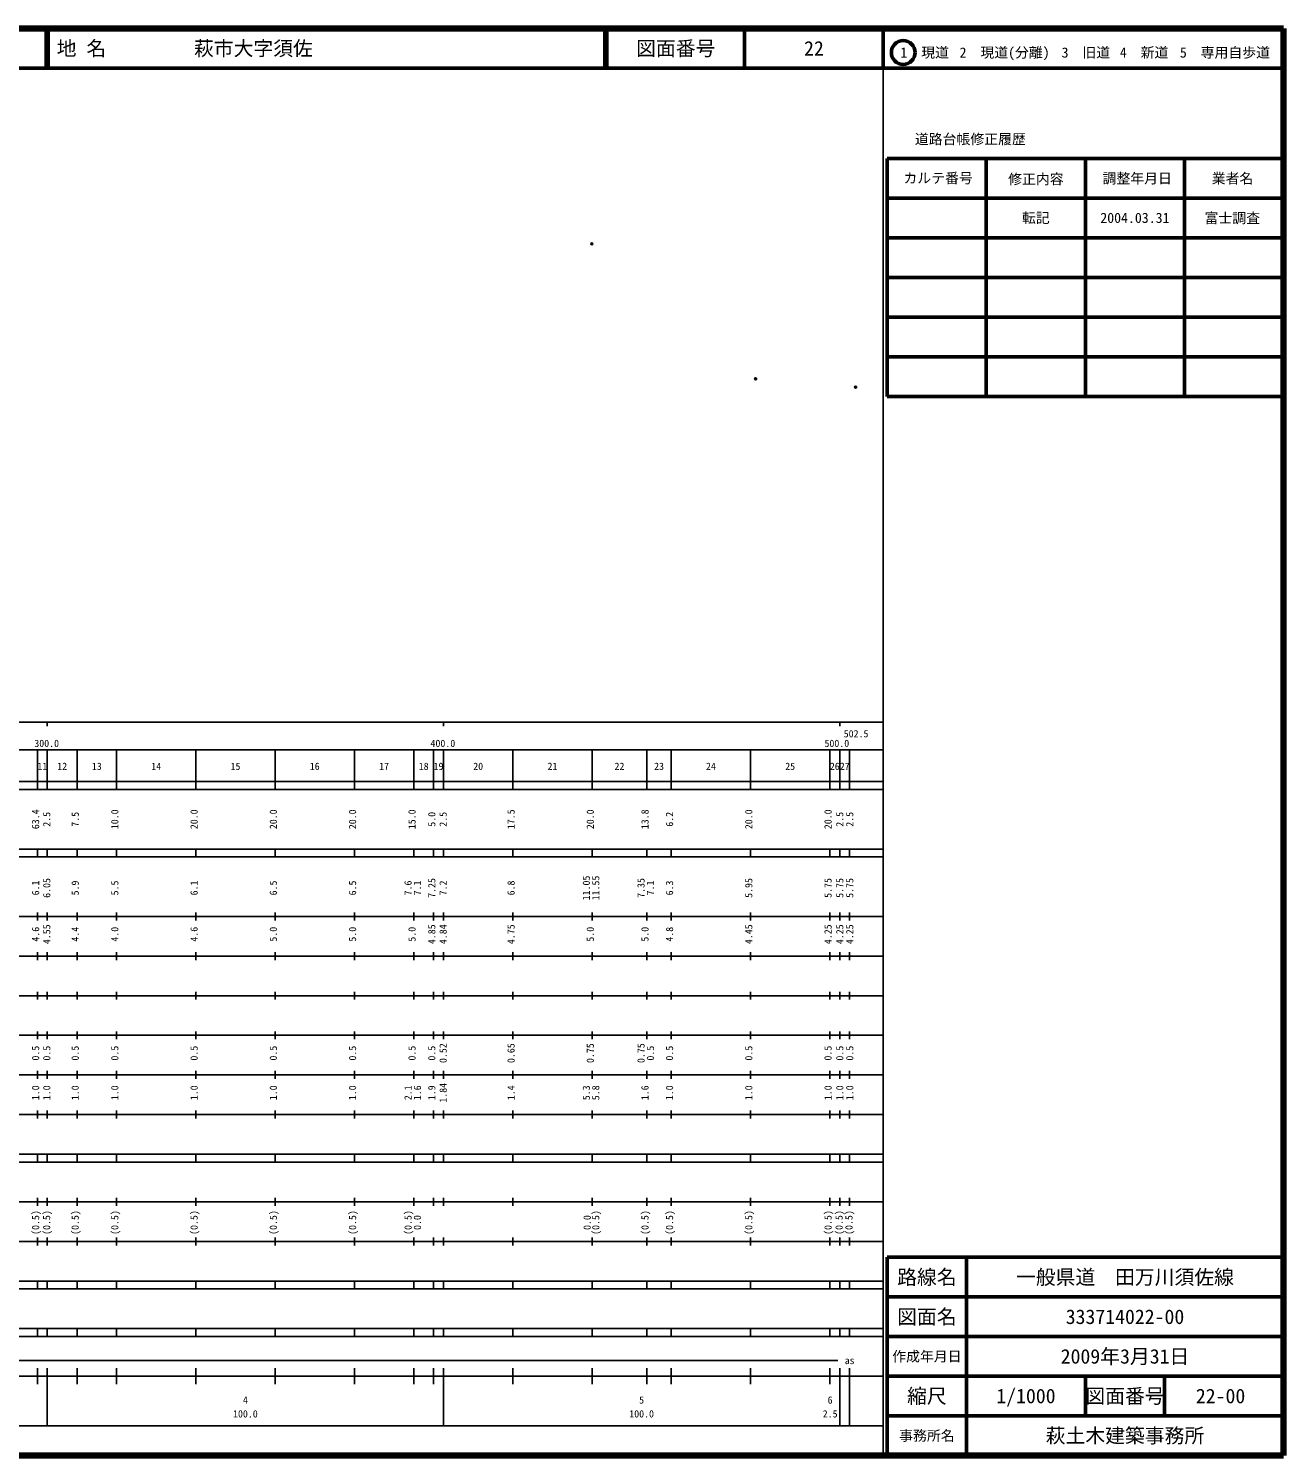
# Model space of a CAD drawing. Units: millimetres on the paper. Extents: x 40 to 680, y 20 to 380.
# Drawn here: x 363.3 to 680, y 20 to 380 of the extents above; entities that cross this region are included whole.
import ezdxf
from ezdxf.enums import TextEntityAlignment as Align

# ---------------------------------------------------------------- set-up
doc = ezdxf.new("R2010")
doc.units = ezdxf.units.MM
doc.header["$PDMODE"] = 32
doc.header["$PDSIZE"] = 0.5
doc.layers.add('M-OTRS', color=6, linetype='Continuous')
doc.layers.add('M-TTL-TXT', color=7, linetype='Continuous')
for name, color, linetype, lineweight in [('M-TTL', 2, 'Continuous', 140), ('M-TTL-BAND', 7, 'Continuous', 25), ('M-TTL-FRAM', 2, 'Continuous', 50), ('M-TTL-LINE', 7, 'Continuous', 50)]:
    doc.layers.add(name, color=color, linetype=linetype, lineweight=lineweight)
doc.styles.add('ＭＳ ゴシック', font='')
doc.styles.get('ＭＳ ゴシック').set_extended_font_data('MS Gothic')

msp = doc.modelspace()

# ---------------------------------------------------------------- linework, layer by layer
at = {"layer": 'M-OTRS'}
for p in [(505.418, 325.712), (546.783, 291.639), (572.022, 289.53)]:
    msp.add_point(p, dxfattribs=at)
at = {"layer": 'M-TTL'}
for p, q in [((680, 380), (40, 380)), ((680, 20), (680, 380)), ((40, 20), (680, 20))]:
    msp.add_line(p, q, dxfattribs=at)
at = {"layer": 'M-TTL-BAND'}
for p, q in [((579, 20), (579, 370)), ((40, 205), (579, 205)), ((368, 205), (368, 204)), ((468, 205), (468, 204)), ((568, 205), (568, 204)), ((68, 198), (579, 198)), ((365.5, 188), (365.5, 198)), ((368, 188), (368, 198)), ((375.5, 188), (375.5, 198)), ((385.5, 188), (385.5, 198)), ((405.5, 188), (405.5, 198)), ((425.5, 188), (425.5, 198)), ((445.5, 188), (445.5, 198)), ((460.5, 188), (460.5, 198)), ((465.5, 188), (465.5, 198)), ((468, 188), (468, 198)), ((485.5, 188), (485.5, 198)), ((505.5, 188), (505.5, 198)), ((519.3, 188), (519.3, 198)), ((525.5, 188), (525.5, 198)), ((545.5, 188), (545.5, 198)), ((565.5, 188), (565.5, 198)), ((568, 188), (568, 198)), ((570.5, 188), (570.5, 198)), ((40, 190), (579, 190)), ((40, 188), (579, 188)), ((40, 173), (579, 173)), ((365.5, 171), (365.5, 173)), ((368, 171), (368, 173)), ((375.5, 171), (375.5, 173)), ((385.5, 171), (385.5, 173)), ((405.5, 171), (405.5, 173)), ((425.5, 171), (425.5, 173)), ((445.5, 171), (445.5, 173)), ((460.5, 171), (460.5, 173)), ((465.5, 171), (465.5, 173)), ((468, 171), (468, 173)), ((485.5, 171), (485.5, 173)), ((505.5, 171), (505.5, 173)), ((519.3, 171), (519.3, 173)), ((525.5, 171), (525.5, 173)), ((545.5, 171), (545.5, 173)), ((565.5, 171), (565.5, 173)), ((568, 171), (568, 173)), ((570.5, 171), (570.5, 173)), ((40, 171), (579, 171)), ((40, 156), (579, 156)), ((365.5, 155), (365.5, 157)), ((368, 155), (368, 157)), ((375.5, 155), (375.5, 157)), ((385.5, 155), (385.5, 157)), ((405.5, 155), (405.5, 157)), ((425.5, 155), (425.5, 157)), ((445.5, 155), (445.5, 157)), ((460.5, 155), (460.5, 157)), ((465.5, 155), (465.5, 157)), ((468, 155), (468, 157)), ((485.5, 155), (485.5, 157)), ((505.5, 155), (505.5, 157)), ((519.3, 155), (519.3, 157)), ((525.5, 155), (525.5, 157)), ((545.5, 155), (545.5, 157)), ((565.5, 155), (565.5, 157)), ((568, 155), (568, 157)), ((570.5, 155), (570.5, 157)), ((46, 146), (579, 146)), ((365.5, 145), (365.5, 147)), ((368, 145), (368, 147)), ((375.5, 145), (375.5, 147)), ((385.5, 145), (385.5, 147)), ((405.5, 145), (405.5, 147)), ((425.5, 145), (425.5, 147)), ((445.5, 145), (445.5, 147)), ((460.5, 145), (460.5, 147)), ((465.5, 145), (465.5, 147)), ((468, 145), (468, 147)), ((485.5, 145), (485.5, 147)), ((505.5, 145), (505.5, 147)), ((519.3, 145), (519.3, 147)), ((525.5, 145), (525.5, 147)), ((545.5, 145), (545.5, 147)), ((565.5, 145), (565.5, 147)), ((568, 145), (568, 147)), ((570.5, 145), (570.5, 147)), ((365.5, 135), (365.5, 137)), ((368, 135), (368, 137)), ((375.5, 135), (375.5, 137)), ((385.5, 135), (385.5, 137)), ((405.5, 135), (405.5, 137)), ((425.5, 135), (425.5, 137)), ((445.5, 135), (445.5, 137)), ((460.5, 135), (460.5, 137)), ((465.5, 135), (465.5, 137)), ((468, 135), (468, 137)), ((485.5, 135), (485.5, 137)), ((505.5, 135), (505.5, 137)), ((519.3, 135), (519.3, 137)), ((525.5, 135), (525.5, 137)), ((545.5, 135), (545.5, 137)), ((565.5, 135), (565.5, 137)), ((568, 135), (568, 137)), ((570.5, 135), (570.5, 137)), ((52, 136), (579, 136)), ((46, 126), (579, 126)), ((365.5, 125), (365.5, 127)), ((368, 125), (368, 127)), ((375.5, 125), (375.5, 127)), ((385.5, 125), (385.5, 127)), ((405.5, 125), (405.5, 127)), ((425.5, 125), (425.5, 127)), ((445.5, 125), (445.5, 127)), ((460.5, 125), (460.5, 127)), ((465.5, 125), (465.5, 127)), ((468, 125), (468, 127)), ((485.5, 125), (485.5, 127)), ((505.5, 125), (505.5, 127)), ((519.3, 125), (519.3, 127)), ((525.5, 125), (525.5, 127)), ((545.5, 125), (545.5, 127)), ((565.5, 125), (565.5, 127)), ((568, 125), (568, 127)), ((570.5, 125), (570.5, 127)), ((52, 116), (579, 116)), ((365.5, 115), (365.5, 117)), ((368, 115), (368, 117)), ((375.5, 115), (375.5, 117)), ((385.5, 115), (385.5, 117)), ((405.5, 115), (405.5, 117)), ((425.5, 115), (425.5, 117)), ((445.5, 115), (445.5, 117)), ((460.5, 115), (460.5, 117)), ((465.5, 115), (465.5, 117)), ((468, 115), (468, 117)), ((485.5, 115), (485.5, 117)), ((505.5, 115), (505.5, 117)), ((519.3, 115), (519.3, 117)), ((525.5, 115), (525.5, 117)), ((545.5, 115), (545.5, 117)), ((565.5, 115), (565.5, 117)), ((568, 115), (568, 117)), ((570.5, 115), (570.5, 117)), ((46, 106), (579, 106)), ((365.5, 105), (365.5, 107)), ((368, 105), (368, 107)), ((375.5, 105), (375.5, 107)), ((385.5, 105), (385.5, 107)), ((405.5, 105), (405.5, 107)), ((425.5, 105), (425.5, 107)), ((445.5, 105), (445.5, 107)), ((460.5, 105), (460.5, 107)), ((465.5, 105), (465.5, 107)), ((468, 105), (468, 107)), ((485.5, 105), (485.5, 107)), ((505.5, 105), (505.5, 107)), ((519.3, 105), (519.3, 107)), ((525.5, 105), (525.5, 107)), ((545.5, 105), (545.5, 107)), ((565.5, 105), (565.5, 107)), ((568, 105), (568, 107)), ((570.5, 105), (570.5, 107)), ((40, 96), (579, 96)), ((40, 94), (579, 94)), ((365.5, 94), (365.5, 96)), ((368, 94), (368, 96)), ((375.5, 94), (375.5, 96)), ((385.5, 94), (385.5, 96)), ((405.5, 94), (405.5, 96)), ((425.5, 94), (425.5, 96)), ((445.5, 94), (445.5, 96)), ((460.5, 94), (460.5, 96)), ((465.5, 94), (465.5, 96)), ((468, 94), (468, 96)), ((485.5, 94), (485.5, 96)), ((505.5, 94), (505.5, 96)), ((519.3, 94), (519.3, 96)), ((525.5, 94), (525.5, 96)), ((545.5, 94), (545.5, 96)), ((565.5, 94), (565.5, 96)), ((568, 94), (568, 96)), ((570.5, 94), (570.5, 96)), ((49, 84), (579, 84)), ((365.5, 83), (365.5, 85)), ((368, 83), (368, 85)), ((375.5, 83), (375.5, 85)), ((385.5, 83), (385.5, 85)), ((405.5, 83), (405.5, 85)), ((425.5, 83), (425.5, 85)), ((445.5, 83), (445.5, 85)), ((460.5, 83), (460.5, 85)), ((465.5, 83), (465.5, 85)), ((468, 83), (468, 85)), ((485.5, 83), (485.5, 85)), ((505.5, 83), (505.5, 85)), ((519.3, 83), (519.3, 85)), ((525.5, 83), (525.5, 85)), ((545.5, 83), (545.5, 85)), ((565.5, 83), (565.5, 85)), ((568, 83), (568, 85)), ((570.5, 83), (570.5, 85)), ((40, 74), (579, 74)), ((365.5, 73), (365.5, 75)), ((368, 73), (368, 75)), ((375.5, 73), (375.5, 75)), ((385.5, 73), (385.5, 75)), ((405.5, 73), (405.5, 75)), ((425.5, 73), (425.5, 75)), ((445.5, 73), (445.5, 75)), ((460.5, 73), (460.5, 75)), ((465.5, 73), (465.5, 75)), ((468, 73), (468, 75)), ((485.5, 73), (485.5, 75)), ((505.5, 73), (505.5, 75)), ((519.3, 73), (519.3, 75)), ((525.5, 73), (525.5, 75)), ((545.5, 73), (545.5, 75)), ((565.5, 73), (565.5, 75)), ((568, 73), (568, 75)), ((570.5, 73), (570.5, 75)), ((40, 64), (579, 64)), ((40, 62), (579, 62)), ((365.5, 62), (365.5, 64)), ((368, 62), (368, 64)), ((375.5, 62), (375.5, 64)), ((385.5, 62), (385.5, 64)), ((405.5, 62), (405.5, 64)), ((425.5, 62), (425.5, 64)), ((445.5, 62), (445.5, 64)), ((460.5, 62), (460.5, 64)), ((465.5, 62), (465.5, 64)), ((468, 62), (468, 64)), ((485.5, 62), (485.5, 64)), ((505.5, 62), (505.5, 64)), ((519.3, 62), (519.3, 64)), ((525.5, 62), (525.5, 64)), ((545.5, 62), (545.5, 64)), ((565.5, 62), (565.5, 64)), ((568, 62), (568, 64)), ((570.5, 62), (570.5, 64)), ((40, 52), (579, 52)), ((365.5, 50), (365.5, 52)), ((368, 50), (368, 52)), ((375.5, 50), (375.5, 52)), ((385.5, 50), (385.5, 52)), ((405.5, 50), (405.5, 52)), ((425.5, 50), (425.5, 52)), ((445.5, 50), (445.5, 52)), ((460.5, 50), (460.5, 52)), ((465.5, 50), (465.5, 52)), ((468, 50), (468, 52)), ((485.5, 50), (485.5, 52)), ((505.5, 50), (505.5, 52)), ((519.3, 50), (519.3, 52)), ((525.5, 50), (525.5, 52)), ((545.5, 50), (545.5, 52)), ((565.5, 50), (565.5, 52)), ((568, 50), (568, 52)), ((570.5, 50), (570.5, 52)), ((40, 50), (579, 50)), ((71, 44), (567.5, 44)), ((40, 40), (579, 40)), ((365.5, 38), (365.5, 42)), ((368, 27.5), (368, 42)), ((375.5, 38), (375.5, 42)), ((385.5, 38), (385.5, 42)), ((405.5, 38), (405.5, 42)), ((425.5, 38), (425.5, 42)), ((445.5, 38), (445.5, 42)), ((460.5, 38), (460.5, 42)), ((465.5, 38), (465.5, 42)), ((468, 27.5), (468, 42)), ((485.5, 38), (485.5, 42)), ((505.5, 38), (505.5, 42)), ((519.3, 38), (519.3, 42)), ((525.5, 38), (525.5, 42)), ((545.5, 38), (545.5, 42)), ((565.5, 38), (565.5, 42)), ((568, 27.5), (568, 42)), ((570.5, 27.5), (570.5, 42)), ((68, 27.5), (579, 27.5))]:
    msp.add_line(p, q, dxfattribs=at)
at = {"layer": 'M-TTL-FRAM'}
for p, q in [((580, 347.197), (580, 287.197)), ((580, 347.197), (680, 347.197)), ((580, 287.197), (680, 287.197)), ((680, 70), (580, 70)), ((580, 70), (580, 20))]:
    msp.add_line(p, q, dxfattribs=at)
at = {"layer": 'M-TTL-LINE'}
for p, q in [((367.75, 380), (367.75, 370)), ((368.25, 380), (368.25, 370)), ((508.747, 380), (508.747, 370)), ((509.247, 380), (509.247, 370)), ((543.997, 380), (543.997, 370)), ((579, 380), (579, 370)), ((40, 370), (680, 370)), ((605, 347.197), (605, 287.197)), ((630, 347.197), (630, 287.197)), ((655, 347.197), (655, 287.197)), ((580, 337.197), (680, 337.197)), ((580, 327.197), (680, 327.197)), ((580, 317.197), (680, 317.197)), ((580, 307.197), (680, 307.197)), ((580, 297.197), (680, 297.197)), ((600, 70), (600, 20)), ((680, 60), (580, 60)), ((680, 50), (580, 50)), ((680, 40), (580, 40)), ((630, 40), (630, 30)), ((650, 40), (650, 30)), ((680, 30), (580, 30))]:
    msp.add_line(p, q, dxfattribs=at)
msp.add_circle((584.031, 373.958), 3, dxfattribs=at)

# ---------------------------------------------------------------- texts
at = {"layer": 'M-TTL-BAND', "style": 'ＭＳ ゴシック'}
for s, p in [('502.5', (572.128, 200.623)), ('300.0', (367.844, 198.195)), ('400.0', (467.844, 198.195)), ('500.0', (567.273, 198.195)), ('11', (366.75, 192.405)), ('12', (371.75, 192.405)), ('13', (380.5, 192.405)), ('14', (395.5, 192.405)), ('15', (415.5, 192.405)), ('16', (435.5, 192.405)), ('17', (453, 192.405)), ('18', (463, 192.405)), ('19', (466.75, 192.405)), ('20', (476.75, 192.405)), ('21', (495.5, 192.405)), ('22', (512.4, 192.405)), ('23', (522.4, 192.405)), ('24', (535.5, 192.405)), ('25', (555.5, 192.405)), ('26', (566.75, 192.405)), ('27', (569.25, 192.405)), ('as', (570.5, 42.5)), ('4', (418, 32.523)), ('5', (518, 32.523)), ('6', (565.579, 32.523)), ('100.0', (418, 29.033)), ('100.0', (518, 29.033)), ('2.5', (565.579, 29.033))]:
    msp.add_text(s, height=1.833, dxfattribs=at).set_placement(p, align=Align.BOTTOM_CENTER)
for s, p in [('63.4', (366.5, 180.5)), ('2.5', (369.314, 180.5)), ('7.5', (376.5, 180.5)), ('10.0', (386.5, 180.5)), ('20.0', (406.5, 180.5)), ('20.0', (426.5, 180.5)), ('20.0', (446.5, 180.5)), ('15.0', (461.5, 180.5)), ('5.0', (466.5, 180.5)), ('2.5', (469.357, 180.5)), ('17.5', (486.5, 180.5)), ('20.0', (506.5, 180.5)), ('13.8', (520.3, 180.5)), ('6.2', (526.5, 180.5)), ('20.0', (546.5, 180.5)), ('20.0', (566.5, 180.5)), ('2.5', (569.464, 180.5)), ('2.5', (571.986, 180.5)), ('11.05', (505.5, 163.174)), ('11.55', (507.87, 163.174)), ('6.1', (366.5, 163.174)), ('6.05', (369.314, 163.174)), ('5.9', (376.5, 163.174)), ('5.5', (386.5, 163.174)), ('6.1', (406.5, 163.174)), ('6.5', (426.5, 163.174)), ('6.5', (446.5, 163.174)), ('7.6', (460.5, 163.174)), ('7.1', (462.87, 163.174)), ('7.25', (466.5, 163.174)), ('7.2', (469.357, 163.174)), ('6.8', (486.5, 163.174)), ('7.35', (519.3, 163.174)), ('7.1', (521.67, 163.174)), ('6.3', (526.5, 163.174)), ('5.95', (546.5, 163.174)), ('5.75', (566.5, 163.174)), ('5.75', (569.464, 163.174)), ('5.75', (571.986, 163.174)), ('4.6', (366.5, 151.5)), ('4.55', (369.314, 151.5)), ('4.4', (376.5, 151.5)), ('4.0', (386.5, 151.5)), ('4.6', (406.5, 151.5)), ('5.0', (426.5, 151.5)), ('5.0', (446.5, 151.5)), ('5.0', (461.5, 151.5)), ('4.85', (466.5, 151.5)), ('4.84', (469.357, 151.5)), ('4.75', (486.5, 151.5)), ('5.0', (506.5, 151.5)), ('5.0', (520.3, 151.5)), ('4.8', (526.5, 151.5)), ('4.45', (546.5, 151.5)), ('4.25', (566.5, 151.5)), ('4.25', (569.464, 151.5)), ('4.25', (571.986, 151.5)), ('0.5', (366.5, 121.5)), ('0.5', (369.314, 121.5)), ('0.5', (376.5, 121.5)), ('0.5', (386.5, 121.5)), ('0.5', (406.5, 121.5)), ('0.5', (426.5, 121.5)), ('0.5', (446.5, 121.5)), ('0.5', (461.5, 121.5)), ('0.5', (466.5, 121.5)), ('0.52', (469.357, 121.5)), ('0.65', (486.5, 121.5)), ('0.75', (506.5, 121.5)), ('0.75', (519.3, 121.5)), ('0.5', (521.67, 121.5)), ('0.5', (526.5, 121.5)), ('0.5', (546.5, 121.5)), ('0.5', (566.5, 121.5)), ('0.5', (569.464, 121.5)), ('0.5', (571.986, 121.5)), ('1.0', (366.5, 111.5)), ('1.0', (369.314, 111.5)), ('1.0', (376.5, 111.5)), ('1.0', (386.5, 111.5)), ('1.0', (406.5, 111.5)), ('1.0', (426.5, 111.5)), ('1.0', (446.5, 111.5)), ('2.1', (460.5, 111.5)), ('1.6', (462.87, 111.5)), ('1.9', (466.5, 111.5)), ('1.84', (469.357, 111.5)), ('1.4', (486.5, 111.5)), ('5.3', (505.5, 111.5)), ('5.8', (507.87, 111.5)), ('1.6', (520.3, 111.5)), ('1.0', (526.5, 111.5)), ('1.0', (546.5, 111.5)), ('1.0', (566.5, 111.5)), ('1.0', (569.464, 111.5)), ('1.0', (571.986, 111.5)), ('(0.5)', (366.5, 78.764)), ('(0.5)', (369.286, 78.764)), ('(0.5)', (376.5, 78.764)), ('(0.5)', (386.5, 78.764)), ('(0.5)', (406.5, 78.764)), ('(0.5)', (426.5, 78.764)), ('(0.5)', (446.5, 78.764)), ('(0.5)', (460.5, 78.764)), ('0.0', (462.857, 78.764)), ('0.0', (505.723, 78.764)), ('(0.5)', (507.87, 78.764)), ('(0.5)', (520.3, 78.764)), ('(0.5)', (526.5, 78.764)), ('(0.5)', (546.5, 78.764)), ('(0.5)', (566.5, 78.764)), ('(0.5)', (569.286, 78.764)), ('(0.5)', (571.786, 78.764))]:
    msp.add_text(s, height=1.833, rotation=90, dxfattribs=at).set_placement(p, align=Align.BOTTOM_CENTER)
at = {"layer": 'M-TTL-TXT', "style": 'ＭＳ ゴシック'}
for s, p in [('地 名', (370.38, 375)), ('萩市大字須佐', (405.024, 375))]:
    msp.add_text(s, height=3.666, dxfattribs=at).set_placement(p, align=Align.MIDDLE_LEFT)
for s, height, p in [('図面番号', 3.666, (526.622, 375)), ('22', 3.666, (561.497, 375)), ('1\u3000現道', 2.566, (589.448, 373.958)), ('2\u3000現道(分離)', 2.566, (609.619, 373.958)), ('3\u3000旧道', 2.566, (630.121, 373.958)), ('4\u3000新道', 2.566, (644.824, 373.958)), ('5\u3000専用自歩道', 2.566, (665.228, 373.958)), ('道路台帳修正履歴', 2.566, (600.968, 352.113)), ('カルテ番号', 2.566, (592.839, 342.277)), ('修正内容', 2.566, (617.509, 342.023)), ('調整年月日', 2.566, (643.089, 342.197)), ('業者名', 2.566, (667.134, 342.197)), ('転記', 2.566, (617.5, 332.245)), ('2004.03.31', 2.566, (642.5, 332.245)), ('富士調査', 2.566, (667.077, 332.189)), ('路線名', 3.666, (590, 65)), ('路線名', 3.666, (590, 65)), ('一般県道\u3000田万川須佐線', 3.666, (640, 65)), ('図面名', 3.666, (590, 55)), ('図面名', 3.666, (590, 55)), ('333714022-00', 3.666, (640, 55)), ('2009年3月31日', 3.666, (640, 45)), ('作成年月日', 2.566, (590, 45)), ('作成年月日', 2.566, (590, 45)), ('縮尺', 3.666, (590, 35)), ('縮尺', 3.666, (590, 35)), ('1/1000', 3.666, (615, 35)), ('図面番号', 3.666, (640, 35)), ('図面番号', 3.666, (640, 35)), ('22-00', 3.666, (664.125, 35)), ('事務所名', 2.566, (590, 25)), ('事務所名', 2.566, (590, 25)), ('萩土木建築事務所', 3.666, (640, 25))]:
    msp.add_text(s, height=height, dxfattribs=at).set_placement(p, align=Align.MIDDLE_CENTER)

doc.saveas('drawing.dxf')
